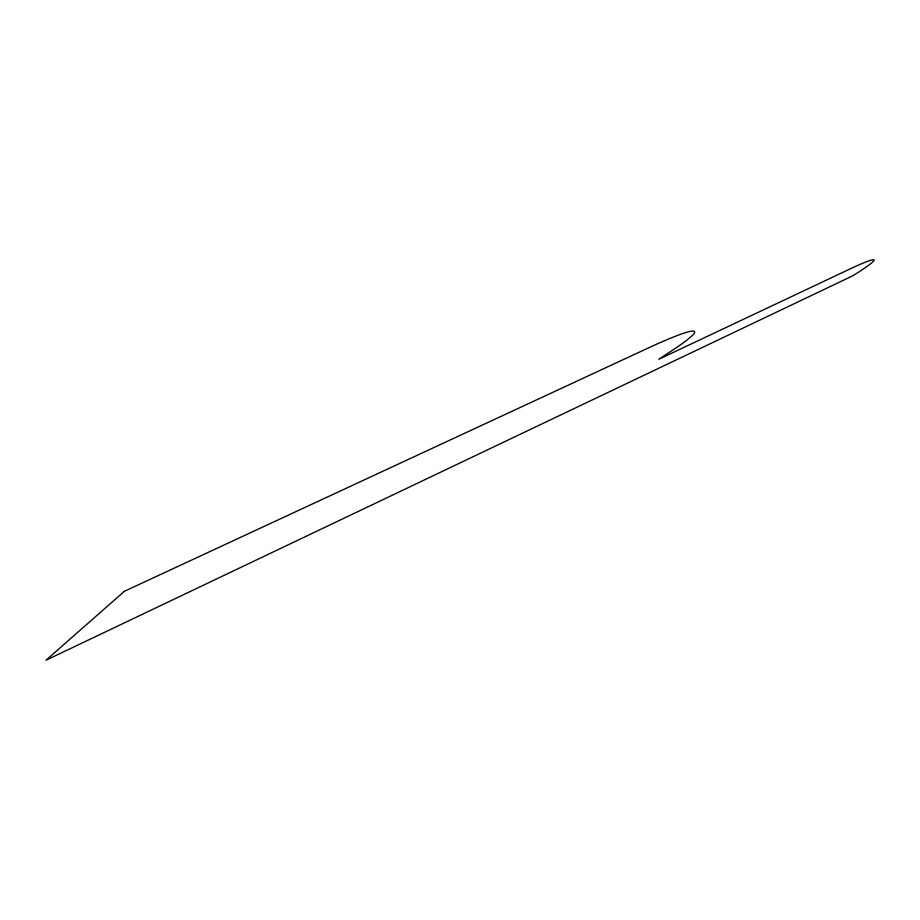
<?xml version="1.0" encoding="UTF-8"?>
<svg xmlns="http://www.w3.org/2000/svg" width="920" height="920" viewBox="0 0 920 920"><rect width="100%" height="100%" fill="white"/><g stroke="black" fill="none" stroke-linecap="round" stroke-linejoin="round"><path stroke-width="1.38" d="M124.361 591.307L46 660.226L852.771 275.805A86.813 5.14 -28.7 0 0 849.976 268.996L658.812 359.26L671.91 350.623A130.548 9.591 -28.2 0 0 646.898 348.634L124.361 591.307"/></g></svg>
